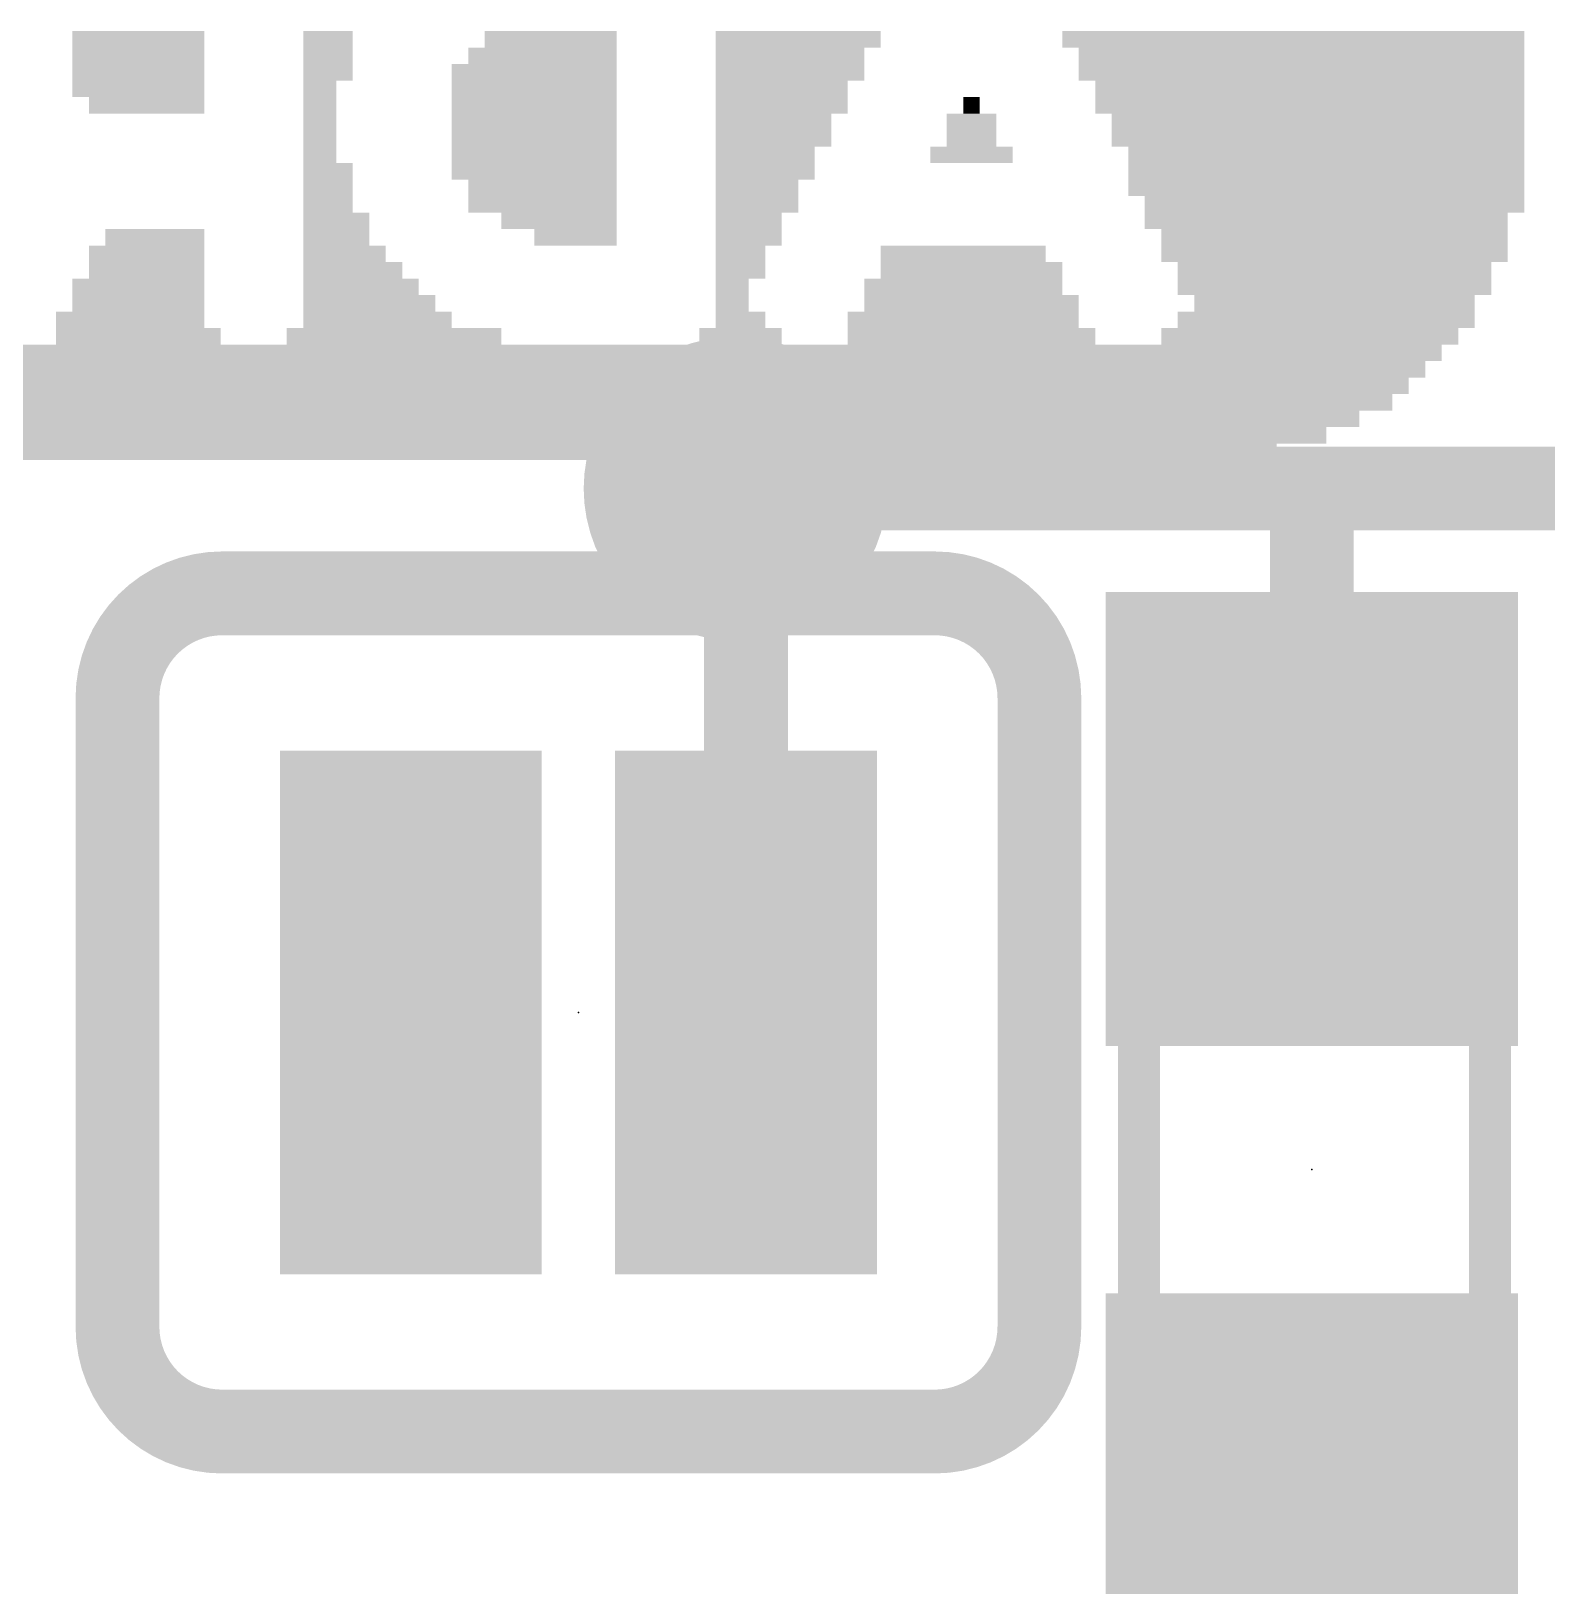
# Model space of a CAD drawing. Extents: x -25.4 to 61.2, y -12 to 25.5.
# Drawn here: x 5.785 to 9.46, y 6.611 to 10.38 of the extents above; entities that cross this region are included whole.
import ezdxf

# ---------------------------------------------------------------- set-up
doc = ezdxf.new("R2010")
doc.units = 0
for name, color, linetype in [('1', 12, 'CONTINUOUS'), ('16', 53, 'CONTINUOUS'), ('18', 110, 'CONTINUOUS'), ('22', 40, 'CONTINUOUS'), ('23', 53, 'CONTINUOUS'), ('24', 53, 'CONTINUOUS'), ('51', 53, 'CONTINUOUS')]:
    doc.layers.add(name, color=color, linetype=linetype)

# ---------------------------------------------------------------- blocks, each defined once
blk = doc.blocks.new('RECT')
blk.add_solid([(-0.5, -0.5), (0.5, -0.5), (-0.5, 0.5), (0.5, 0.5)])
blk = doc.blocks.new('ROUNDV')
at = {"const_width": 0.5}
blk.add_lwpolyline([(0, -0.25, 1), (0, 0.25, 1), (0, -0.25)], format="xyb", dxfattribs=at)

msp = doc.modelspace()

# ---------------------------------------------------------------- linework, layer by layer
at = {"layer": '1'}
for points, const_width in [([(7.493, 9.271), (8.89, 9.271)], 0.2032), ([(8.89, 9.271), (10.541, 9.271)], 0.2032), ([(8.89, 8.47), (8.89, 9.271)], 0.2032), ([(8.89, 6.77), (8.9154, 6.7446)], 0.254), ([(8.9154, 6.7446), (8.9154, 4.8768)], 0.254)]:
    msp.add_lwpolyline(points, dxfattribs=dict(at, const_width=const_width))
for points, const_width in [([(7.493, 9.3218, 1), (7.493, 9.2202)], 0.1016), ([(8.89, 9.3218, 1), (8.89, 9.2202)], 0.1016), ([(8.9408, 9.271, 1), (8.8392, 9.271)], 0.1016), ([(8.89, 9.2202, 1), (8.89, 9.3218)], 0.1016), ([(8.8392, 8.47, 1), (8.9408, 8.47)], 0.1016), ([(8.9349, 6.8149, 1), (8.8451, 6.7251)], 0.127), ([(8.9789, 6.7446, 1), (8.8519, 6.7446)], 0.127), ([(8.8705, 6.6997, 1), (8.9603, 6.7895)], 0.127)]:
    msp.add_lwpolyline(points, format="xyb", dxfattribs=dict(at, const_width=const_width))
at = {"layer": '16', "const_width": 0.2032}
for points in [[(7.493, 9.271), (7.5184, 9.2456)], [(7.5184, 9.2456), (7.5184, 8.001)]]:
    msp.add_lwpolyline(points, dxfattribs=at)
at = {"layer": '16', "const_width": 0.1016}
for points in [[(7.5289, 9.3069, 1), (7.4571, 9.2351)], [(7.5692, 9.2456, 1), (7.4676, 9.2456)], [(7.4825, 9.2097, 1), (7.5543, 9.2815)], [(7.4676, 8.001, 1), (7.5692, 8.001)]]:
    msp.add_lwpolyline(points, format="xyb", dxfattribs=at)
at = {"layer": '22'}
for points, const_width in [([(6.2484, 9.017, 0.4142), (5.9944, 8.763)], 0.2032), ([(6.2484, 9.0678, 1), (6.2484, 8.9662)], 0.1016), ([(6.2484, 8.9662, 1), (6.2484, 9.0678)], 0.1016), ([(8.2296, 8.763, 0.4142), (7.9756, 9.017)], 0.2032), ([(7.9756, 9.0678, 1), (7.9756, 8.9662)], 0.1016), ([(7.9756, 8.9662, 1), (7.9756, 9.0678)], 0.1016), ([(6.0452, 8.763, 1), (5.9436, 8.763)], 0.1016), ([(8.2804, 8.763, 1), (8.1788, 8.763)], 0.1016), ([(5.9436, 8.763, 1), (6.0452, 8.763)], 0.1016), ([(8.1788, 8.763, 1), (8.2804, 8.763)], 0.1016), ([(5.9944, 7.239, 0.4142), (6.2484, 6.985)], 0.2032), ([(6.0452, 7.239, 1), (5.9436, 7.239)], 0.1016), ([(7.9756, 6.985, 0.4142), (8.2296, 7.239)], 0.2032), ([(8.2804, 7.239, 1), (8.1788, 7.239)], 0.1016), ([(5.9436, 7.239, 1), (6.0452, 7.239)], 0.1016), ([(8.1788, 7.239, 1), (8.2804, 7.239)], 0.1016), ([(6.2484, 7.0358, 1), (6.2484, 6.9342)], 0.1016), ([(6.2484, 6.9342, 1), (6.2484, 7.0358)], 0.1016), ([(7.9756, 7.0358, 1), (7.9756, 6.9342)], 0.1016), ([(7.9756, 6.9342, 1), (7.9756, 7.0358)], 0.1016)]:
    msp.add_lwpolyline(points, format="xyb", dxfattribs=dict(at, const_width=const_width))
at = {"layer": '22', "const_width": 0.2032}
for points in [[(7.9756, 9.017), (6.2484, 9.017)], [(5.9944, 7.239), (5.9944, 8.763)], [(8.2296, 7.239), (8.2296, 8.763)], [(6.2484, 6.985), (7.9756, 6.985)]]:
    msp.add_lwpolyline(points, dxfattribs=at)
at = {"layer": '23'}
msp.add_point((8.89, 7.62), dxfattribs=at)
at = {"layer": '24'}
msp.add_point((7.112, 8.001), dxfattribs=at)
at = {"layer": '51', "const_width": 0.1016}
for points in [[(8.471, 7.976), (8.471, 7.264)], [(9.322, 7.976), (9.322, 7.264)]]:
    msp.add_lwpolyline(points, dxfattribs=at)
at = {"layer": '51', "const_width": 0.0508}
for points in [[(8.4964, 7.976, 1), (8.4456, 7.976)], [(9.3474, 7.976, 1), (9.2966, 7.976)], [(8.4456, 7.264, 1), (8.4964, 7.264)], [(9.2966, 7.264, 1), (9.3474, 7.264)]]:
    msp.add_lwpolyline(points, format="xyb", dxfattribs=at)

# ---------------------------------------------------------------- block references
at = {"layer": '1', "xscale": 1.1, "rotation": 270}
for p in [(8.89, 8.47), (8.89, 6.77)]:
    msp.add_blockref('RECT', p, dxfattribs=at)
at = {"layer": '16', "xscale": 0.635, "yscale": 1.27, "rotation": 180}
for p in [(6.7056, 8.001), (7.5184, 8.001)]:
    msp.add_blockref('RECT', p, dxfattribs=at)
at = {"layer": '18', "xscale": 0.7366, "yscale": 0.7366}
msp.add_blockref('ROUNDV', (7.493, 9.271), dxfattribs=at)
msp.add_blockref('ROUNDV', (7.493, 9.271), dxfattribs=at)
at = {"layer": '22', "yscale": 0.04, "rotation": 180}
for p, xscale in [((6.045, 10.36), 0.32), ((6.505, 10.36), 0.12), ((7.045, 10.36), 0.32), ((7.645, 10.36), 0.4), ((8.845, 10.36), 1.12), ((6.045, 10.32), 0.32), ((6.505, 10.32), 0.12), ((7.025, 10.32), 0.36), ((7.625, 10.32), 0.36), ((8.865, 10.32), 1.08), ((6.045, 10.28), 0.32), ((6.505, 10.28), 0.12), ((7.005, 10.28), 0.4), ((7.625, 10.28), 0.36), ((8.865, 10.28), 1.08), ((6.045, 10.24), 0.32), ((6.485, 10.24), 0.08), ((7.005, 10.24), 0.4), ((7.605, 10.24), 0.32), ((8.885, 10.24), 1.04), ((6.065, 10.2), 0.28), ((6.485, 10.2), 0.08), ((7.005, 10.2), 0.4), ((7.605, 10.2), 0.32), ((8.065, 10.2), 0.04), ((8.885, 10.2), 1.04), ((6.485, 10.16), 0.08), ((7.005, 10.16), 0.4), ((7.585, 10.16), 0.28), ((8.065, 10.16), 0.12), ((6.485, 10.12), 0.08), ((7.005, 10.12), 0.4), ((7.585, 10.12), 0.28), ((8.065, 10.12), 0.12), ((6.485, 10.08), 0.08), ((7.005, 10.08), 0.4), ((7.565, 10.08), 0.24), ((8.065, 10.08), 0.2), ((8.925, 10.08), 0.96), ((6.505, 10.04), 0.12), ((7.005, 10.04), 0.4), ((7.565, 10.04), 0.24), ((8.925, 10.04), 0.96), ((6.505, 10), 0.12), ((7.025, 10), 0.36), ((7.545, 10), 0.2), ((8.925, 10), 0.96), ((6.505, 9.96), 0.12), ((7.025, 9.96), 0.36), ((7.545, 9.96), 0.2), ((8.945, 9.96), 0.92), ((6.525, 9.92), 0.16), ((7.065, 9.92), 0.28), ((7.525, 9.92), 0.16), ((8.925, 9.92), 0.88), ((6.085, 9.88), 0.24), ((6.525, 9.88), 0.16), ((7.105, 9.88), 0.2), ((7.525, 9.88), 0.16), ((8.945, 9.88), 0.84), ((6.065, 9.84), 0.28), ((6.545, 9.84), 0.2), ((7.505, 9.84), 0.12), ((8.045, 9.84), 0.4), ((8.945, 9.84), 0.84), ((6.065, 9.8), 0.28), ((6.565, 9.8), 0.24), ((7.505, 9.8), 0.12), ((8.065, 9.8), 0.44), ((8.945, 9.8), 0.76), ((6.045, 9.76), 0.32), ((6.585, 9.76), 0.28), ((7.485, 9.76), 0.08), ((8.045, 9.76), 0.48), ((8.945, 9.76), 0.76), ((6.045, 9.72), 0.32), ((6.605, 9.72), 0.32), ((7.485, 9.72), 0.08), ((8.065, 9.72), 0.52), ((8.945, 9.72), 0.68), ((6.025, 9.68), 0.36), ((6.625, 9.68), 0.36), ((7.505, 9.68), 0.12), ((8.045, 9.68), 0.56), ((8.925, 9.68), 0.72), ((6.045, 9.64), 0.4), ((6.665, 9.64), 0.52), ((7.505, 9.64), 0.2), ((8.065, 9.64), 0.6), ((8.885, 9.64), 0.72), ((7.105, 9.6), 4.2), ((7.105, 9.56), 4.12), ((7.105, 9.52), 4.04), ((7.105, 9.48), 3.96), ((7.105, 9.44), 3.8), ((7.105, 9.4), 3.64), ((7.105, 9.36), 3.4)]:
    msp.add_blockref('RECT', p, dxfattribs=dict(at, xscale=xscale))
for p in [(8.905, 10.16), (8.905, 10.12)]:
    msp.add_blockref('RECT', p, dxfattribs=at)
at = {"layer": '51', "xscale": 0.5001, "yscale": 0.95, "rotation": 270}
for p in [(8.8951, 8.2081), (8.8951, 7.0398)]:
    msp.add_blockref('RECT', p, dxfattribs=at)

doc.saveas('drawing.dxf')
